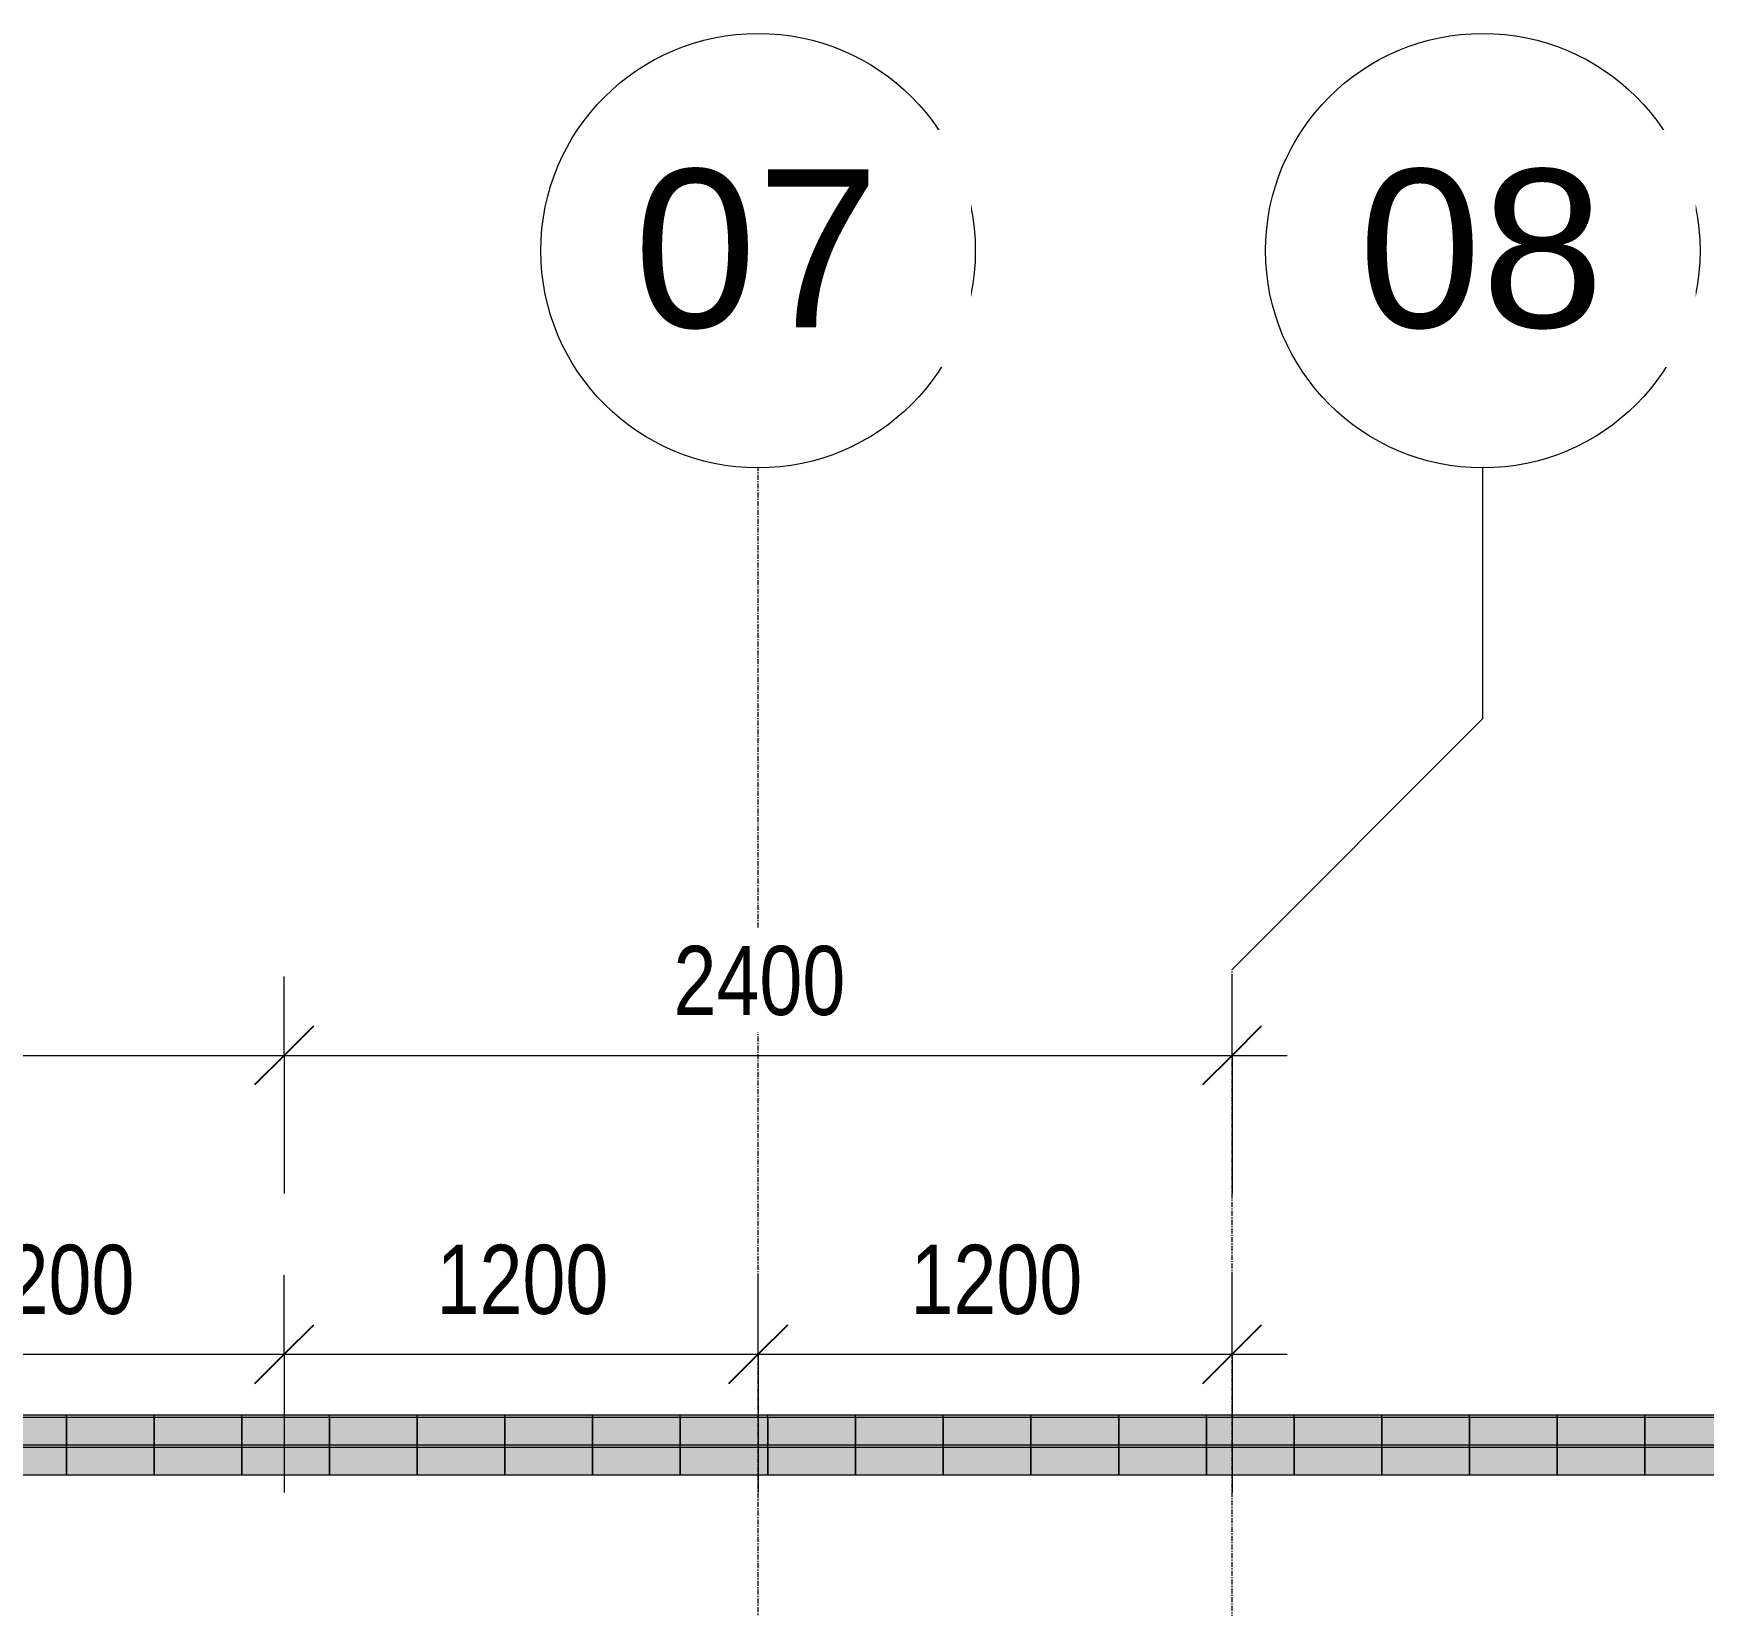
# Model space of a CAD drawing. Header units: millimetres. Extents: x -38576 to 20330, y -28812 to 13605.
# Drawn here: x -3544 to 685, y 2802 to 6783 of the extents above; entities that cross this region are included whole.
import ezdxf

# ---------------------------------------------------------------- set-up
doc = ezdxf.new("R2010")
doc.units = ezdxf.units.MM
doc.linetypes.add('Grid Line', pattern=[22.225, 12.7, -3.175, 3.175, -3.175])
for name, color, linetype, lineweight in [('A-ANNO-DIMS', 211, 'Continuous', 5), ('A-ANNO-DIMS-100', 211, 'Continuous', 5), ('A-GLAZ-CURT', 52, 'Continuous', 5), ('S-GRID', 1, 'Continuous', 5), ('S-GRID-IDEN', 1, 'Continuous', 5)]:
    doc.layers.add(name, color=color, linetype=linetype, lineweight=lineweight)
doc.styles.add('Arial_1', font='arial.ttf', dxfattribs={"height": 400})
doc.styles.add('Arial_2', font='arial.ttf', dxfattribs={"width": 0.8, "height": 175})
doc.dimstyles.new('SVA_Arc_Length-1_8mm_BLUE', dxfattribs={"dimscale": 304.8, "dimtxt": 178.545395, "dimasz": 0.492126, "dimexe": 0.656168, "dimexo": 0.0625, "dimgap": 0.164042, "dimtad": 1, "dimdec": 0, "dimrnd": 5, "dimzin": 0, "dimdsep": 46, "dimtxsty": 'Arial_2', "dimblk1": 'OBLIQUE', "dimblk2": 'OBLIQUE', "dimsah": 1, "dimcen": 0.09, "dimdle": 0.459318, "dimazin": 0, "dimtfac": 1, "dimtdec": 4, "dimtix": 1, "dimtmove": 0, "dimatfit": 3, "dimfxl": 1.148294, "dimfxlon": 1, "dimtvp": 1, "dimtfill": 1, "dimtolj": 1, "dimtzin": 0, "dimarcsym": 2})

# ---------------------------------------------------------------- blocks, each defined once
blk = doc.blocks.new('The BREEZEBLOCK Family1 - The BREEZEBLOCK Family1-1267691-Clerestory - Level')
at = {"layer": 'A-GLAZ-CURT'}
blk.add_hatch(color=254, dxfattribs=at).paths.add_polyline_path([(-111, 73), (-111, 3.2), (111, 3.2), (111, 73), (-31.9, 73)])
for p, q in [((-111, 3.2), (-111, 73)), ((111, 73), (111, 3.2))]:
    blk.add_line(p, q, dxfattribs=at)
blk = doc.blocks.new('System Panel - Glazed-1053848-Clerestory - Level')
at = {"layer": 'A-GLAZ-CURT'}
blk.add_hatch(color=254, dxfattribs=at).paths.add_polyline_path([(-111, 3.2), (-111, -3.3), (111, -3.3), (111, 3.2), (-89.9, 3.2)])
for p, q in [((-111, 3.2), (111, 3.2)), ((-111, 3.2), (-111, -3.3)), ((111, 3.2), (111, -3.3)), ((111, -3.3), (-111, -3.3))]:
    blk.add_line(p, q, dxfattribs=at)
blk = doc.blocks.new('The BREEZEBLOCK Family1 - The BREEZEBLOCK Family1-V19-Clerestory - Level')
at = {"layer": 'A-GLAZ-CURT'}
blk.add_hatch(color=254, dxfattribs=at).paths.add_polyline_path([(-111, 73), (-111, 3.2), (111, 3.2), (111, 73), (50.6, 73)])
for p, q in [((-111, 73), (111, 73)), ((-111, 3.2), (-111, 73)), ((111, 73), (111, 3.2))]:
    blk.add_line(p, q, dxfattribs=at)
blk = doc.blocks.new('Grid - M_Grid Head - Circle-13408-Clerestory - Level')
at = {"layer": 'S-GRID-IDEN'}
blk.add_circle((0, 0), 5.5, dxfattribs=at)
blk = doc.blocks.new('DIMBLOCK27-Clerestory - Level')
at = {"layer": 'A-ANNO-DIMS-100'}
for p, q in [((-4108.6, 3438.6), (-4108.6, 3638.6)), ((-2908.6, 3438.6), (-2908.6, 3638.6)), ((-4108.6, 3438.6), (-2908.6, 3438.6)), ((-4108.6, 3438.6), (-4108.6, 3088.6)), ((-2908.6, 3438.6), (-2908.6, 3088.6))]:
    blk.add_line(p, q, dxfattribs=at)
at = {"layer": 'A-ANNO-DIMS-100', "lineweight": 25}
for p, q in [((-4108.6, 3438.6), (-4033.6, 3513.6)), ((-2908.6, 3438.6), (-2833.6, 3513.6)), ((-4108.6, 3438.6), (-4183.6, 3363.6)), ((-2908.6, 3438.6), (-2983.6, 3363.6))]:
    blk.add_line(p, q, dxfattribs=at)
at = {"layer": 'A-ANNO-DIMS-100', "color": 0, "insert": (-3722.8, 3715.8), "char_height": 175, "width": 514.211, "attachment_point": 1, "line_spacing_factor": 0.941778, "style": 'Arial_2', "bg_fill": 3, "box_fill_scale": 1.25, "bg_fill_color": 256, "bg_fill_true_color": 13158600, "bg_fill_transparency": 0}
blk.add_mtext('1200', dxfattribs=at)
blk = doc.blocks.new('_Oblique')
at = {"color": 0, "linetype": 'ByBlock', "lineweight": -2}
blk.add_line((-0.5, -0.5), (0.5, 0.5), dxfattribs=at)
blk = doc.blocks.new('DIMBLOCK28-Clerestory - Level')
at = {"layer": 'A-ANNO-DIMS-100'}
for p, q in [((-2908.6, 3438.6), (-2908.6, 3638.6)), ((-1708.6, 3438.6), (-1708.6, 3638.6)), ((-2908.6, 3438.6), (-1708.6, 3438.6)), ((-2908.6, 3438.6), (-2908.6, 3088.6)), ((-1708.6, 3438.6), (-1708.6, 3088.6))]:
    blk.add_line(p, q, dxfattribs=at)
at = {"layer": 'A-ANNO-DIMS-100', "lineweight": 25}
for p, q in [((-2908.6, 3438.6), (-2833.6, 3513.6)), ((-1708.6, 3438.6), (-1633.6, 3513.6)), ((-2908.6, 3438.6), (-2983.6, 3363.6)), ((-1708.6, 3438.6), (-1783.6, 3363.6))]:
    blk.add_line(p, q, dxfattribs=at)
at = {"layer": 'A-ANNO-DIMS-100', "color": 0, "insert": (-2522.8, 3715.8), "char_height": 175, "width": 514.211, "attachment_point": 1, "line_spacing_factor": 0.941778, "style": 'Arial_2', "bg_fill": 3, "box_fill_scale": 1.25, "bg_fill_color": 256, "bg_fill_true_color": 13158600, "bg_fill_transparency": 0}
blk.add_mtext('1200', dxfattribs=at)
blk = doc.blocks.new('DIMBLOCK29-Clerestory - Level')
at = {"layer": 'A-ANNO-DIMS-100'}
for p, q in [((-1708.6, 3438.6), (-1708.6, 3638.6)), ((-508.6, 3438.6), (-508.6, 3638.6)), ((-1708.6, 3438.6), (-368.6, 3438.6)), ((-1708.6, 3438.6), (-1708.6, 3088.6)), ((-508.6, 3438.6), (-508.6, 3088.6))]:
    blk.add_line(p, q, dxfattribs=at)
at = {"layer": 'A-ANNO-DIMS-100', "lineweight": 25}
for p, q in [((-1708.6, 3438.6), (-1633.6, 3513.6)), ((-508.6, 3438.6), (-433.6, 3513.6)), ((-1708.6, 3438.6), (-1783.6, 3363.6)), ((-508.6, 3438.6), (-583.6, 3363.6))]:
    blk.add_line(p, q, dxfattribs=at)
at = {"layer": 'A-ANNO-DIMS-100', "color": 0, "insert": (-1322.8, 3715.8), "char_height": 175, "width": 514.211, "attachment_point": 1, "line_spacing_factor": 0.941778, "style": 'Arial_2', "bg_fill": 3, "box_fill_scale": 1.25, "bg_fill_color": 256, "bg_fill_true_color": 13158600, "bg_fill_transparency": 0}
blk.add_mtext('1200', dxfattribs=at)
blk = doc.blocks.new('DIMBLOCK58-Clerestory - Level')
at = {"layer": 'A-ANNO-DIMS-100'}
for p, q in [((-5308.6, 4195.5), (-5308.6, 4395.5)), ((-2908.6, 4195.5), (-2908.6, 4395.5)), ((-5308.6, 4195.5), (-2908.6, 4195.5)), ((-5308.6, 4195.5), (-5308.6, 3845.5)), ((-2908.6, 4195.5), (-2908.6, 3845.5))]:
    blk.add_line(p, q, dxfattribs=at)
at = {"layer": 'A-ANNO-DIMS-100', "lineweight": 25}
for p, q in [((-5308.6, 4195.5), (-5233.6, 4270.5)), ((-2908.6, 4195.5), (-2833.6, 4270.5)), ((-5308.6, 4195.5), (-5383.6, 4120.5)), ((-2908.6, 4195.5), (-2983.6, 4120.5))]:
    blk.add_line(p, q, dxfattribs=at)
at = {"layer": 'A-ANNO-DIMS-100', "color": 0, "insert": (-4322.8, 4472.7), "char_height": 175, "width": 514.211, "attachment_point": 1, "line_spacing_factor": 0.941778, "style": 'Arial_2', "bg_fill": 3, "box_fill_scale": 1.25, "bg_fill_color": 256, "bg_fill_true_color": 13158600, "bg_fill_transparency": 0}
blk.add_mtext('2400', dxfattribs=at)
blk = doc.blocks.new('DIMBLOCK59-Clerestory - Level')
at = {"layer": 'A-ANNO-DIMS-100'}
for p, q in [((-2908.6, 4195.5), (-2908.6, 4395.5)), ((-508.6, 4195.5), (-508.6, 4395.5)), ((-2908.6, 4195.5), (-368.6, 4195.5)), ((-2908.6, 4195.5), (-2908.6, 3845.5)), ((-508.6, 4195.5), (-508.6, 3845.5))]:
    blk.add_line(p, q, dxfattribs=at)
at = {"layer": 'A-ANNO-DIMS-100', "lineweight": 25}
for p, q in [((-2908.6, 4195.5), (-2833.6, 4270.5)), ((-508.6, 4195.5), (-433.6, 4270.5)), ((-2908.6, 4195.5), (-2983.6, 4120.5)), ((-508.6, 4195.5), (-583.6, 4120.5))]:
    blk.add_line(p, q, dxfattribs=at)
at = {"layer": 'A-ANNO-DIMS-100', "color": 0, "insert": (-1922.8, 4472.7), "char_height": 175, "width": 514.211, "attachment_point": 1, "line_spacing_factor": 0.941778, "style": 'Arial_2', "bg_fill": 3, "box_fill_scale": 1.25, "bg_fill_color": 256, "bg_fill_true_color": 13158600, "bg_fill_transparency": 0}
blk.add_mtext('2400', dxfattribs=at)

msp = doc.modelspace()

# ---------------------------------------------------------------- linework, layer by layer
at = {"layer": 'S-GRID', "linetype": 'Grid Line'}
for p, q in [((-1708.6, -26129), (-1708.6, 5683)), ((-508.6, -24859), (-508.6, 4413))]:
    msp.add_line(p, q, dxfattribs=at)
at = {"layer": 'S-GRID'}
for p, q in [((126.4, 5048), (126.4, 5683)), ((-508.6, 4413), (126.4, 5048))]:
    msp.add_line(p, q, dxfattribs=at)

# ---------------------------------------------------------------- block references
at = {"layer": 'A-GLAZ-CURT', "rotation": 180}
for name, p in [('System Panel - Glazed-1053848-Clerestory - Level', (-3570.6, 3282)), ('The BREEZEBLOCK Family1 - The BREEZEBLOCK Family1-1267691-Clerestory - Level', (-3570.6, 3282)), ('System Panel - Glazed-1053848-Clerestory - Level', (-3348.6, 3282)), ('The BREEZEBLOCK Family1 - The BREEZEBLOCK Family1-1267691-Clerestory - Level', (-3348.6, 3282)), ('System Panel - Glazed-1053848-Clerestory - Level', (-3126.6, 3282)), ('The BREEZEBLOCK Family1 - The BREEZEBLOCK Family1-1267691-Clerestory - Level', (-3126.6, 3282)), ('System Panel - Glazed-1053848-Clerestory - Level', (-2904.6, 3282)), ('The BREEZEBLOCK Family1 - The BREEZEBLOCK Family1-1267691-Clerestory - Level', (-2904.6, 3282)), ('System Panel - Glazed-1053848-Clerestory - Level', (-2682.6, 3282)), ('The BREEZEBLOCK Family1 - The BREEZEBLOCK Family1-1267691-Clerestory - Level', (-2682.6, 3282)), ('System Panel - Glazed-1053848-Clerestory - Level', (-2460.6, 3282)), ('The BREEZEBLOCK Family1 - The BREEZEBLOCK Family1-1267691-Clerestory - Level', (-2460.6, 3282)), ('System Panel - Glazed-1053848-Clerestory - Level', (-2238.6, 3282)), ('The BREEZEBLOCK Family1 - The BREEZEBLOCK Family1-1267691-Clerestory - Level', (-2238.6, 3282)), ('System Panel - Glazed-1053848-Clerestory - Level', (-2016.6, 3282)), ('The BREEZEBLOCK Family1 - The BREEZEBLOCK Family1-1267691-Clerestory - Level', (-2016.6, 3282)), ('System Panel - Glazed-1053848-Clerestory - Level', (-1794.6, 3282)), ('The BREEZEBLOCK Family1 - The BREEZEBLOCK Family1-1267691-Clerestory - Level', (-1794.6, 3282)), ('System Panel - Glazed-1053848-Clerestory - Level', (-1572.6, 3282)), ('The BREEZEBLOCK Family1 - The BREEZEBLOCK Family1-1267691-Clerestory - Level', (-1572.6, 3282)), ('System Panel - Glazed-1053848-Clerestory - Level', (-1350.6, 3282)), ('The BREEZEBLOCK Family1 - The BREEZEBLOCK Family1-1267691-Clerestory - Level', (-1350.6, 3282)), ('System Panel - Glazed-1053848-Clerestory - Level', (-1128.6, 3282)), ('The BREEZEBLOCK Family1 - The BREEZEBLOCK Family1-1267691-Clerestory - Level', (-1128.6, 3282)), ('System Panel - Glazed-1053848-Clerestory - Level', (-906.6, 3282)), ('The BREEZEBLOCK Family1 - The BREEZEBLOCK Family1-1267691-Clerestory - Level', (-906.6, 3282)), ('System Panel - Glazed-1053848-Clerestory - Level', (-684.6, 3282)), ('The BREEZEBLOCK Family1 - The BREEZEBLOCK Family1-1267691-Clerestory - Level', (-684.6, 3282)), ('System Panel - Glazed-1053848-Clerestory - Level', (-462.6, 3282)), ('The BREEZEBLOCK Family1 - The BREEZEBLOCK Family1-1267691-Clerestory - Level', (-462.6, 3282)), ('System Panel - Glazed-1053848-Clerestory - Level', (-240.6, 3282)), ('The BREEZEBLOCK Family1 - The BREEZEBLOCK Family1-1267691-Clerestory - Level', (-240.6, 3282)), ('System Panel - Glazed-1053848-Clerestory - Level', (-18.6, 3282)), ('The BREEZEBLOCK Family1 - The BREEZEBLOCK Family1-1267691-Clerestory - Level', (-18.6, 3282)), ('System Panel - Glazed-1053848-Clerestory - Level', (203.4, 3282)), ('The BREEZEBLOCK Family1 - The BREEZEBLOCK Family1-1267691-Clerestory - Level', (203.4, 3282)), ('System Panel - Glazed-1053848-Clerestory - Level', (425.4, 3282)), ('The BREEZEBLOCK Family1 - The BREEZEBLOCK Family1-1267691-Clerestory - Level', (425.4, 3282)), ('System Panel - Glazed-1053848-Clerestory - Level', (647.4, 3282)), ('The BREEZEBLOCK Family1 - The BREEZEBLOCK Family1-1267691-Clerestory - Level', (647.4, 3282)), ('System Panel - Glazed-1053848-Clerestory - Level', (-3570.6, 3205.8)), ('The BREEZEBLOCK Family1 - The BREEZEBLOCK Family1-V19-Clerestory - Level', (-3570.6, 3205.8)), ('System Panel - Glazed-1053848-Clerestory - Level', (-3348.6, 3205.8)), ('The BREEZEBLOCK Family1 - The BREEZEBLOCK Family1-V19-Clerestory - Level', (-3348.6, 3205.8)), ('System Panel - Glazed-1053848-Clerestory - Level', (-3126.6, 3205.8)), ('The BREEZEBLOCK Family1 - The BREEZEBLOCK Family1-V19-Clerestory - Level', (-3126.6, 3205.8)), ('System Panel - Glazed-1053848-Clerestory - Level', (-2904.6, 3205.8)), ('The BREEZEBLOCK Family1 - The BREEZEBLOCK Family1-V19-Clerestory - Level', (-2904.6, 3205.8)), ('System Panel - Glazed-1053848-Clerestory - Level', (-2682.6, 3205.8)), ('The BREEZEBLOCK Family1 - The BREEZEBLOCK Family1-V19-Clerestory - Level', (-2682.6, 3205.8)), ('System Panel - Glazed-1053848-Clerestory - Level', (-2460.6, 3205.8)), ('The BREEZEBLOCK Family1 - The BREEZEBLOCK Family1-V19-Clerestory - Level', (-2460.6, 3205.8)), ('System Panel - Glazed-1053848-Clerestory - Level', (-2238.6, 3205.8)), ('The BREEZEBLOCK Family1 - The BREEZEBLOCK Family1-V19-Clerestory - Level', (-2238.6, 3205.8)), ('System Panel - Glazed-1053848-Clerestory - Level', (-2016.6, 3205.8)), ('The BREEZEBLOCK Family1 - The BREEZEBLOCK Family1-V19-Clerestory - Level', (-2016.6, 3205.8)), ('System Panel - Glazed-1053848-Clerestory - Level', (-1794.6, 3205.8)), ('The BREEZEBLOCK Family1 - The BREEZEBLOCK Family1-V19-Clerestory - Level', (-1794.6, 3205.8)), ('System Panel - Glazed-1053848-Clerestory - Level', (-1572.6, 3205.8)), ('The BREEZEBLOCK Family1 - The BREEZEBLOCK Family1-V19-Clerestory - Level', (-1572.6, 3205.8)), ('System Panel - Glazed-1053848-Clerestory - Level', (-1350.6, 3205.8)), ('The BREEZEBLOCK Family1 - The BREEZEBLOCK Family1-V19-Clerestory - Level', (-1350.6, 3205.8)), ('System Panel - Glazed-1053848-Clerestory - Level', (-1128.6, 3205.8)), ('The BREEZEBLOCK Family1 - The BREEZEBLOCK Family1-V19-Clerestory - Level', (-1128.6, 3205.8)), ('System Panel - Glazed-1053848-Clerestory - Level', (-906.6, 3205.8)), ('The BREEZEBLOCK Family1 - The BREEZEBLOCK Family1-V19-Clerestory - Level', (-906.6, 3205.8)), ('System Panel - Glazed-1053848-Clerestory - Level', (-684.6, 3205.8)), ('The BREEZEBLOCK Family1 - The BREEZEBLOCK Family1-V19-Clerestory - Level', (-684.6, 3205.8)), ('System Panel - Glazed-1053848-Clerestory - Level', (-462.6, 3205.8)), ('The BREEZEBLOCK Family1 - The BREEZEBLOCK Family1-V19-Clerestory - Level', (-462.6, 3205.8)), ('System Panel - Glazed-1053848-Clerestory - Level', (-240.6, 3205.8)), ('The BREEZEBLOCK Family1 - The BREEZEBLOCK Family1-V19-Clerestory - Level', (-240.6, 3205.8)), ('System Panel - Glazed-1053848-Clerestory - Level', (-18.6, 3205.8)), ('The BREEZEBLOCK Family1 - The BREEZEBLOCK Family1-V19-Clerestory - Level', (-18.6, 3205.8)), ('System Panel - Glazed-1053848-Clerestory - Level', (203.4, 3205.8)), ('The BREEZEBLOCK Family1 - The BREEZEBLOCK Family1-V19-Clerestory - Level', (203.4, 3205.8)), ('System Panel - Glazed-1053848-Clerestory - Level', (425.4, 3205.8)), ('The BREEZEBLOCK Family1 - The BREEZEBLOCK Family1-V19-Clerestory - Level', (425.4, 3205.8)), ('System Panel - Glazed-1053848-Clerestory - Level', (647.4, 3205.8)), ('The BREEZEBLOCK Family1 - The BREEZEBLOCK Family1-V19-Clerestory - Level', (647.4, 3205.8))]:
    msp.add_blockref(name, p, dxfattribs=at)
at = {"layer": 'S-GRID-IDEN', "xscale": 99.99999999999993, "yscale": 99.99999999999993, "zscale": 99.99999999999993}
for p in [(-1708.6, 6233), (126.4, 6233)]:
    msp.add_blockref('Grid - M_Grid Head - Circle-13408-Clerestory - Level', p, dxfattribs=at)

# ---------------------------------------------------------------- dimensions: what is measured, and where the dimension line sits
at = {"layer": 'A-ANNO-DIMS'}
dim = msp.add_linear_dim(base=(-2908.6, 4195.5), p1=(-5308.6, 3845.5), p2=(-2908.6, 3845.5), dimstyle='SVA_Arc_Length-1_8mm_BLUE', override={"dimpost": '<>', "dimfxl": 2400}, dxfattribs=at)
dim.commit()
dim.dimension.update_dxf_attribs({"geometry": 'DIMBLOCK58-Clerestory - Level', "text_midpoint": (-4108.6, 4334.9)})

# ---------------------------------------------------------------- next in the draw order: texts
at = {"layer": 'S-GRID-IDEN', "char_height": 400, "width": 753.586, "attachment_point": 1, "style": 'Arial_1', "bg_fill": 3, "box_fill_scale": 1.25, "bg_fill_color": 256, "bg_fill_true_color": 13158600, "bg_fill_transparency": 0}
for s, insert in [('07', (-2023.2, 6438.6)), ('08', (-188.2, 6438.6))]:
    msp.add_mtext(s, dxfattribs=dict(at, insert=insert))

# ---------------------------------------------------------------- next in the draw order: dimensions: what is measured, and where the dimension line sits
at = {"layer": 'A-ANNO-DIMS'}
dim = msp.add_linear_dim(base=(-508.6, 4195.5), p1=(-2908.6, 3845.5), p2=(-508.6, 3845.5), dimstyle='SVA_Arc_Length-1_8mm_BLUE', override={"dimpost": '<>', "dimfxl": 2400}, dxfattribs=at)
dim.commit()
dim.dimension.update_dxf_attribs({"geometry": 'DIMBLOCK59-Clerestory - Level', "text_midpoint": (-1708.6, 4334.9)})
dim = msp.add_linear_dim(base=(-2908.6, 3438.6), p1=(-4108.6, 3088.6), p2=(-2908.6, 3088.6), angle=0, dimstyle='SVA_Arc_Length-1_8mm_BLUE', override={"dimpost": '<>', "dimfxl": 1200}, dxfattribs=at)
dim.commit()
dim.dimension.update_dxf_attribs({"geometry": 'DIMBLOCK27-Clerestory - Level', "text_midpoint": (-3508.6, 3577.9)})

# ---------------------------------------------------------------- next in the draw order: dimensions: what is measured, and where the dimension line sits
dim = msp.add_linear_dim(base=(-1708.6, 3438.6), p1=(-2908.6, 3088.6), p2=(-1708.6, 3088.6), dimstyle='SVA_Arc_Length-1_8mm_BLUE', override={"dimpost": '<>', "dimfxl": 1200}, dxfattribs=at)
dim.commit()
dim.dimension.update_dxf_attribs({"geometry": 'DIMBLOCK28-Clerestory - Level', "text_midpoint": (-2308.6, 3577.9)})

# ---------------------------------------------------------------- next in the draw order: dimensions: what is measured, and where the dimension line sits
dim = msp.add_linear_dim(base=(-508.6, 3438.6), p1=(-1708.6, 3088.6), p2=(-508.6, 3088.6), angle=0, dimstyle='SVA_Arc_Length-1_8mm_BLUE', override={"dimpost": '<>', "dimfxl": 1200}, dxfattribs=at)
dim.commit()
dim.dimension.update_dxf_attribs({"geometry": 'DIMBLOCK29-Clerestory - Level', "text_midpoint": (-1108.6, 3577.9)})

doc.saveas('drawing.dxf')
